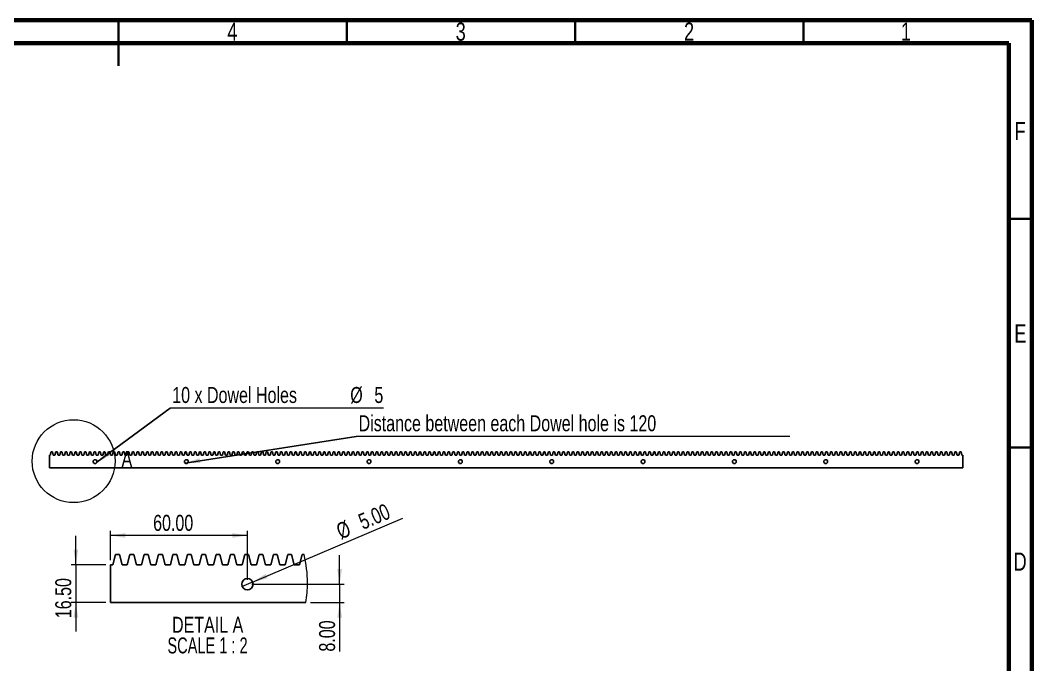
# Model space of a CAD drawing. Header units: millimetres. Extents: x 15 to 415, y 5 to 292.
# Drawn here: x 193.5 to 415, y 150.9 to 292 of the extents above; entities that cross this region are included whole.
import ezdxf

# ---------------------------------------------------------------- set-up
doc = ezdxf.new("R2010")
doc.units = ezdxf.units.MM
doc.styles.add('SLDTEXTSTYLE0', font='TXT', dxfattribs={"width": 0.75})
doc.styles.add('SLDTEXTSTYLE3', font='TXT', dxfattribs={"width": 0.681818})
doc.dimstyles.new('SLDDIMSTYLE0', dxfattribs={"dimtxt": 0.18, "dimasz": 3.302, "dimexe": 0, "dimexo": 0.0625, "dimgap": 0, "dimtad": 0, "dimtih": 1, "dimtoh": 1, "dimdec": 0, "dimrnd": 1e-09, "dimzin": 0, "dimdsep": 46, "dimtxsty": 'Standard', "dimsah": 1, "dimcen": 0.09, "dimadec": 0, "dimazin": 0, "dimtfac": 3.302, "dimtdec": 0, "dimtofl": 0, "dimtmove": 0, "dimatfit": 3, "dimfxl": 0, "dimfrac": 2, "dimtolj": 1, "dimtzin": 0, "dimarcsym": 0})
doc.dimstyles.new('SLDDIMSTYLE1', dxfattribs={"dimtxt": 3.5, "dimasz": 3.302, "dimexe": 0, "dimexo": 0.0625, "dimgap": 0.875, "dimtad": 1, "dimlfac": 2, "dimrnd": 1e-09, "dimzin": 4, "dimdsep": 46, "dimtxsty": 'SLDTEXTSTYLE0', "dimsah": 1, "dimcen": 0.09, "dimadec": 0, "dimazin": 1, "dimtfac": 1, "dimtofl": 0, "dimtmove": 0, "dimatfit": 3, "dimfxl": 0, "dimfrac": 2, "dimtolj": 1, "dimtzin": 12, "dimarcsym": 0})
doc.dimstyles.new('SLDDIMSTYLE2', dxfattribs={"dimtxt": 3.5, "dimasz": 3.302, "dimexe": 0, "dimexo": 0.0625, "dimgap": 0.875, "dimtad": 1, "dimlfac": 2, "dimrnd": 1e-09, "dimzin": 4, "dimdsep": 46, "dimtxsty": 'SLDTEXTSTYLE0', "dimsah": 1, "dimcen": 0.09, "dimadec": 0, "dimazin": 1, "dimtfac": 1, "dimtmove": 0, "dimatfit": 0, "dimfxl": 0, "dimfrac": 2, "dimtolj": 1, "dimtzin": 12, "dimarcsym": 0})
doc.dimstyles.new('SLDDIMSTYLE3', dxfattribs={"dimtxt": 3.5, "dimasz": 3.302, "dimexe": 0, "dimexo": 0.0625, "dimgap": 0.875, "dimtad": 1, "dimlfac": 2, "dimrnd": 1e-09, "dimzin": 4, "dimdsep": 46, "dimtxsty": 'SLDTEXTSTYLE0', "dimblk1": 'NONE', "dimsah": 1, "dimcen": 0, "dimadec": 0, "dimazin": 1, "dimtfac": 1, "dimtmove": 0, "dimatfit": 3, "dimldrblk": 'NONE', "dimfxl": 0, "dimfrac": 2, "dimtolj": 1, "dimtzin": 12, "dimarcsym": 0})

# ---------------------------------------------------------------- blocks, each defined once
blk = doc.blocks.new('SW_NOTE_0_2')
at = {"color": 0, "linetype": 'Continuous', "lineweight": 0}
blk.add_line((46.72, 0), (0, 0), dxfattribs=at)
at = {"color": 0, "linetype": 'Continuous', "lineweight": 0, "char_height": 3.5, "attachment_point": 1, "style": 'SLDTEXTSTYLE0'}
for s, insert in [('10 x Dowel Holes', (0.45, 4.61)), ('%%c', (39.43, 4.61)), ('5', (44.71, 4.61))]:
    blk.add_mtext(s, dxfattribs=dict(at, insert=insert))
blk = doc.blocks.new('SW_NOTE_0_3')
at = {"color": 0, "linetype": 'Continuous', "lineweight": 0}
blk.add_line((94.93, 0), (0, 0), dxfattribs=at)
at = {"color": 0, "linetype": 'Continuous', "lineweight": 0, "insert": (0.5, 4.63), "char_height": 3.5, "attachment_point": 1, "style": 'SLDTEXTSTYLE0'}
blk.add_mtext('Distance between each Dowel hole is 120', dxfattribs=at)
blk = doc.blocks.new('_D')
at = {"color": 7, "linetype": 'Continuous', "lineweight": 0}
for p, q in [((213.25, 173.8), (213.25, 180.23)), ((243.25, 169.55), (243.25, 180.23)), ((243.25, 179.23), (213.25, 179.23))]:
    blk.add_line(p, q, dxfattribs=at)
at = {"color": 7, "linetype": 'Continuous', "lineweight": 18}
for points in [[(213.25, 179.23), (216.55, 178.72), (216.55, 179.74)], [(243.25, 179.23), (239.95, 179.74), (239.95, 178.72)]]:
    blk.add_solid(points, dxfattribs=at)
at = {"color": 7, "linetype": 'Continuous', "lineweight": 18, "insert": (222.61, 183.74), "char_height": 3.5, "attachment_point": 1, "style": 'SLDTEXTSTYLE0'}
blk.add_mtext('60.00', dxfattribs=at)
blk = doc.blocks.new('_D_1')
at = {"color": 7, "linetype": 'Continuous', "lineweight": 0}
for p, q in [((263.45, 168.55), (263.45, 174.9)), ((244.25, 168.55), (264.45, 168.55)), ((263.45, 168.55), (263.45, 164.55)), ((257.07, 164.55), (264.45, 164.55)), ((263.45, 164.55), (263.45, 153.81))]:
    blk.add_line(p, q, dxfattribs=at)
at = {"color": 7, "linetype": 'Continuous', "lineweight": 18}
for points in [[(263.45, 168.55), (263.96, 171.86), (262.94, 171.86)], [(263.45, 164.55), (262.94, 161.25), (263.96, 161.25)]]:
    blk.add_solid(points, dxfattribs=at)
at = {"color": 7, "linetype": 'Continuous', "lineweight": 18, "insert": (258.94, 153.81), "char_height": 3.5, "attachment_point": 1, "rotation": 90, "style": 'SLDTEXTSTYLE0'}
blk.add_mtext('8.00', dxfattribs=at)
blk = doc.blocks.new('_D_2')
at = {"color": 7, "linetype": 'Continuous', "lineweight": 0}
for q in [(277.3, 183), (242.1, 168.07)]:
    blk.add_line((244.4, 169.04), q, dxfattribs=at)
at = {"color": 7, "linetype": 'Continuous', "lineweight": 18}
blk.add_solid([(244.4, 169.04), (247.64, 169.86), (247.24, 170.8)], dxfattribs=at)
at = {"color": 7, "linetype": 'Continuous', "lineweight": 18, "char_height": 3.5, "attachment_point": 1, "rotation": 22.9878, "style": 'SLDTEXTSTYLE0'}
for s, insert in [('5.00', (267.19, 183.66)), ('%%c', (262.35, 181.55))]:
    blk.add_mtext(s, dxfattribs=dict(at, insert=insert))
blk = doc.blocks.new('_None')
blk = doc.blocks.new('_D_3')
at = {"color": 7, "linetype": 'Continuous', "lineweight": 0}
for p, q in [((205.69, 172.8), (205.69, 179.15)), ((212.25, 172.8), (204.69, 172.8)), ((205.69, 172.8), (205.69, 164.55)), ((212.25, 164.55), (204.69, 164.55)), ((205.69, 164.55), (205.69, 158.2))]:
    blk.add_line(p, q, dxfattribs=at)
at = {"color": 7, "linetype": 'Continuous', "lineweight": 18}
for points in [[(205.69, 172.8), (206.2, 176.11), (205.18, 176.11)], [(205.69, 164.55), (205.18, 161.25), (206.2, 161.25)]]:
    blk.add_solid(points, dxfattribs=at)
at = {"color": 7, "linetype": 'Continuous', "lineweight": 18, "insert": (201.18, 161.12), "char_height": 3.5, "attachment_point": 1, "rotation": 90, "style": 'SLDTEXTSTYLE0'}
blk.add_mtext('16.50', dxfattribs=at)
blk = doc.blocks.new('SW_NOTE_0_4')
at = {"color": 0, "linetype": 'Continuous', "lineweight": 0, "char_height": 3.5, "attachment_point": 2}
for s, insert, style in [('DETAIL A', (9.41, 4.51), 'SLDTEXTSTYLE0'), ('SCALE 1 : 2', (9.38, -0.01), 'SLDTEXTSTYLE3')]:
    blk.add_mtext(s, dxfattribs=dict(at, insert=insert, style=style))

msp = doc.modelspace()

# ---------------------------------------------------------------- linework, layer by layer
at = {"color": 7, "linetype": 'Continuous', "lineweight": 70}
for p, q in [((15, 292), (415, 292)), ((415, 292), (415, 5)), ((20, 287), (410, 287)), ((410, 287), (410, 10))]:
    msp.add_line(p, q, dxfattribs=at)
at = {"color": 7, "linetype": 'Continuous', "lineweight": 35}
for p, q in [((215, 292), (215, 282)), ((215, 287), (215, 292)), ((265, 287), (265, 292)), ((315, 287), (315, 292)), ((365, 287), (365, 292)), ((410, 248.5), (415, 248.5)), ((410, 198.5), (415, 198.5))]:
    msp.add_line(p, q, dxfattribs=at)
at = {"color": 7, "linetype": 'Continuous', "lineweight": 25}
for p, q in [((200.0731, 196.8146), (200.2671, 197.5646)), ((200.5513, 197.5646), (200.2671, 197.5646)), ((200.7452, 196.8146), (200.5513, 197.5646)), ((201.1203, 196.8146), (201.3143, 197.5646)), ((201.5984, 197.5646), (201.3143, 197.5646)), ((201.7924, 196.8146), (201.5984, 197.5646)), ((202.1675, 196.8146), (202.3615, 197.5646)), ((202.6456, 197.5646), (202.3615, 197.5646)), ((202.8396, 196.8146), (202.6456, 197.5646)), ((203.2147, 196.8146), (203.4087, 197.5646)), ((203.6928, 197.5646), (203.4087, 197.5646)), ((203.8868, 196.8146), (203.6928, 197.5646)), ((204.2619, 196.8146), (204.4559, 197.5646)), ((204.74, 197.5646), (204.4559, 197.5646)), ((204.934, 196.8146), (204.74, 197.5646)), ((205.3091, 196.8146), (205.5031, 197.5646)), ((205.7872, 197.5646), (205.5031, 197.5646)), ((205.9812, 196.8146), (205.7872, 197.5646)), ((206.3563, 196.8146), (206.5503, 197.5646)), ((206.8344, 197.5646), (206.5503, 197.5646)), ((207.0284, 196.8146), (206.8344, 197.5646)), ((207.4035, 196.8146), (207.5974, 197.5646)), ((207.8816, 197.5646), (207.5974, 197.5646)), ((208.0756, 196.8146), (207.8816, 197.5646)), ((208.4507, 196.8146), (208.6446, 197.5646)), ((208.9288, 197.5646), (208.6446, 197.5646)), ((209.1228, 196.8146), (208.9288, 197.5646)), ((209.4979, 196.8146), (209.6918, 197.5646)), ((209.976, 197.5646), (209.6918, 197.5646)), ((210.17, 196.8146), (209.976, 197.5646)), ((210.5451, 196.8146), (210.739, 197.5646)), ((211.0232, 197.5646), (210.739, 197.5646)), ((211.2172, 196.8146), (211.0232, 197.5646)), ((211.5923, 196.8146), (211.7862, 197.5646)), ((212.0704, 197.5646), (211.7862, 197.5646)), ((212.2644, 196.8146), (212.0704, 197.5646)), ((212.6395, 196.8146), (212.8334, 197.5646)), ((213.1176, 197.5646), (212.8334, 197.5646)), ((213.3116, 196.8146), (213.1176, 197.5646)), ((213.6867, 196.8146), (213.8806, 197.5646)), ((214.1648, 197.5646), (213.8806, 197.5646)), ((214.3588, 196.8146), (214.1648, 197.5646)), ((214.7339, 196.8146), (214.9278, 197.5646)), ((215.212, 197.5646), (214.9278, 197.5646)), ((215.406, 196.8146), (215.212, 197.5646)), ((215.7811, 196.8146), (215.975, 197.5646)), ((216.2592, 197.5646), (215.975, 197.5646)), ((216.4532, 196.8146), (216.2592, 197.5646)), ((216.8283, 196.8146), (217.0222, 197.5646)), ((217.3064, 197.5646), (217.0222, 197.5646)), ((217.5004, 196.8146), (217.3064, 197.5646)), ((217.8755, 196.8146), (218.0694, 197.5646)), ((218.3536, 197.5646), (218.0694, 197.5646)), ((218.5476, 196.8146), (218.3536, 197.5646)), ((218.9227, 196.8146), (219.1166, 197.5646)), ((219.4008, 197.5646), (219.1166, 197.5646)), ((219.5948, 196.8146), (219.4008, 197.5646)), ((219.9699, 196.8146), (220.1638, 197.5646)), ((220.448, 197.5646), (220.1638, 197.5646)), ((220.642, 196.8146), (220.448, 197.5646)), ((221.0171, 196.8146), (221.211, 197.5646)), ((221.4952, 197.5646), (221.211, 197.5646)), ((221.6892, 196.8146), (221.4952, 197.5646)), ((222.0643, 196.8146), (222.2582, 197.5646)), ((222.5424, 197.5646), (222.2582, 197.5646)), ((222.7364, 196.8146), (222.5424, 197.5646)), ((223.1114, 196.8146), (223.3054, 197.5646)), ((223.5896, 197.5646), (223.3054, 197.5646)), ((223.7836, 196.8146), (223.5896, 197.5646)), ((224.1586, 196.8146), (224.3526, 197.5646)), ((224.6368, 197.5646), (224.3526, 197.5646)), ((224.8308, 196.8146), (224.6368, 197.5646)), ((225.2058, 196.8146), (225.3998, 197.5646)), ((225.684, 197.5646), (225.3998, 197.5646)), ((225.878, 196.8146), (225.684, 197.5646)), ((226.253, 196.8146), (226.447, 197.5646)), ((226.7312, 197.5646), (226.447, 197.5646)), ((226.9252, 196.8146), (226.7312, 197.5646)), ((227.3002, 196.8146), (227.4942, 197.5646)), ((227.7784, 197.5646), (227.4942, 197.5646)), ((227.9724, 196.8146), (227.7784, 197.5646)), ((228.3474, 196.8146), (228.5414, 197.5646)), ((228.8256, 197.5646), (228.5414, 197.5646)), ((229.0195, 196.8146), (228.8256, 197.5646)), ((229.3946, 196.8146), (229.5886, 197.5646)), ((229.8728, 197.5646), (229.5886, 197.5646)), ((230.0667, 196.8146), (229.8728, 197.5646)), ((230.4418, 196.8146), (230.6358, 197.5646)), ((230.92, 197.5646), (230.6358, 197.5646)), ((231.1139, 196.8146), (230.92, 197.5646)), ((231.489, 196.8146), (231.683, 197.5646)), ((231.9672, 197.5646), (231.683, 197.5646)), ((232.1611, 196.8146), (231.9672, 197.5646)), ((232.5362, 196.8146), (232.7302, 197.5646)), ((233.0144, 197.5646), (232.7302, 197.5646)), ((233.2083, 196.8146), (233.0144, 197.5646)), ((233.5834, 196.8146), (233.7774, 197.5646)), ((234.0616, 197.5646), (233.7774, 197.5646)), ((234.2555, 196.8146), (234.0616, 197.5646)), ((234.6306, 196.8146), (234.8246, 197.5646)), ((235.1088, 197.5646), (234.8246, 197.5646)), ((235.3027, 196.8146), (235.1088, 197.5646)), ((235.6778, 196.8146), (235.8718, 197.5646)), ((236.156, 197.5646), (235.8718, 197.5646)), ((236.3499, 196.8146), (236.156, 197.5646)), ((236.725, 196.8146), (236.919, 197.5646)), ((237.2032, 197.5646), (236.919, 197.5646)), ((237.3971, 196.8146), (237.2032, 197.5646)), ((237.7722, 196.8146), (237.9662, 197.5646)), ((238.2504, 197.5646), (237.9662, 197.5646)), ((238.4443, 196.8146), (238.2504, 197.5646)), ((238.8194, 196.8146), (239.0134, 197.5646)), ((239.2976, 197.5646), (239.0134, 197.5646)), ((239.4915, 196.8146), (239.2976, 197.5646)), ((239.8666, 196.8146), (240.0606, 197.5646)), ((240.3448, 197.5646), (240.0606, 197.5646)), ((240.5387, 196.8146), (240.3448, 197.5646)), ((240.9138, 196.8146), (241.1078, 197.5646)), ((241.392, 197.5646), (241.1078, 197.5646)), ((241.5859, 196.8146), (241.392, 197.5646)), ((241.961, 196.8146), (242.155, 197.5646)), ((242.4392, 197.5646), (242.155, 197.5646)), ((242.6331, 196.8146), (242.4392, 197.5646)), ((243.0082, 196.8146), (243.2022, 197.5646)), ((243.4864, 197.5646), (243.2022, 197.5646)), ((243.6803, 196.8146), (243.4864, 197.5646)), ((244.0554, 196.8146), (244.2494, 197.5646)), ((244.5335, 197.5646), (244.2494, 197.5646)), ((244.7275, 196.8146), (244.5335, 197.5646)), ((245.1026, 196.8146), (245.2966, 197.5646)), ((245.5807, 197.5646), (245.2966, 197.5646)), ((245.7747, 196.8146), (245.5807, 197.5646)), ((246.1498, 196.8146), (246.3438, 197.5646)), ((246.6279, 197.5646), (246.3438, 197.5646)), ((246.8219, 196.8146), (246.6279, 197.5646)), ((247.197, 196.8146), (247.391, 197.5646)), ((247.6751, 197.5646), (247.391, 197.5646)), ((247.8691, 196.8146), (247.6751, 197.5646)), ((248.2442, 196.8146), (248.4382, 197.5646)), ((248.7223, 197.5646), (248.4382, 197.5646)), ((248.9163, 196.8146), (248.7223, 197.5646)), ((249.2914, 196.8146), (249.4853, 197.5646)), ((249.7695, 197.5646), (249.4853, 197.5646)), ((249.9635, 196.8146), (249.7695, 197.5646)), ((250.3386, 196.8146), (250.5325, 197.5646)), ((250.8167, 197.5646), (250.5325, 197.5646)), ((251.0107, 196.8146), (250.8167, 197.5646)), ((251.3858, 196.8146), (251.5797, 197.5646)), ((251.8639, 197.5646), (251.5797, 197.5646)), ((252.0579, 196.8146), (251.8639, 197.5646)), ((252.433, 196.8146), (252.6269, 197.5646)), ((252.9111, 197.5646), (252.6269, 197.5646)), ((253.1051, 196.8146), (252.9111, 197.5646)), ((253.4802, 196.8146), (253.6741, 197.5646)), ((253.9583, 197.5646), (253.6741, 197.5646)), ((254.1523, 196.8146), (253.9583, 197.5646)), ((254.5274, 196.8146), (254.7213, 197.5646)), ((255.0055, 197.5646), (254.7213, 197.5646)), ((255.1995, 196.8146), (255.0055, 197.5646)), ((255.5746, 196.8146), (255.7685, 197.5646)), ((256.0527, 197.5646), (255.7685, 197.5646)), ((256.2467, 196.8146), (256.0527, 197.5646)), ((256.6218, 196.8146), (256.8157, 197.5646)), ((257.0999, 197.5646), (256.8157, 197.5646)), ((257.2939, 196.8146), (257.0999, 197.5646)), ((257.669, 196.8146), (257.8629, 197.5646)), ((258.1471, 197.5646), (257.8629, 197.5646)), ((258.3411, 196.8146), (258.1471, 197.5646)), ((258.7162, 196.8146), (258.9101, 197.5646)), ((259.1943, 197.5646), (258.9101, 197.5646)), ((259.3883, 196.8146), (259.1943, 197.5646)), ((259.7634, 196.8146), (259.9573, 197.5646)), ((260.2415, 197.5646), (259.9573, 197.5646)), ((260.4355, 196.8146), (260.2415, 197.5646)), ((260.8106, 196.8146), (261.0045, 197.5646)), ((261.2887, 197.5646), (261.0045, 197.5646)), ((261.4827, 196.8146), (261.2887, 197.5646)), ((261.8578, 196.8146), (262.0517, 197.5646)), ((262.3359, 197.5646), (262.0517, 197.5646)), ((262.5299, 196.8146), (262.3359, 197.5646)), ((262.905, 196.8146), (263.0989, 197.5646)), ((263.3831, 197.5646), (263.0989, 197.5646)), ((263.5771, 196.8146), (263.3831, 197.5646)), ((263.9522, 196.8146), (264.1461, 197.5646)), ((264.4303, 197.5646), (264.1461, 197.5646)), ((264.6243, 196.8146), (264.4303, 197.5646)), ((264.9993, 196.8146), (265.1933, 197.5646)), ((265.4775, 197.5646), (265.1933, 197.5646)), ((265.6715, 196.8146), (265.4775, 197.5646)), ((266.0465, 196.8146), (266.2405, 197.5646)), ((266.5247, 197.5646), (266.2405, 197.5646)), ((266.7187, 196.8146), (266.5247, 197.5646)), ((267.0937, 196.8146), (267.2877, 197.5646)), ((267.5719, 197.5646), (267.2877, 197.5646)), ((267.7659, 196.8146), (267.5719, 197.5646)), ((268.1409, 196.8146), (268.3349, 197.5646)), ((268.6191, 197.5646), (268.3349, 197.5646)), ((268.8131, 196.8146), (268.6191, 197.5646)), ((269.1881, 196.8146), (269.3821, 197.5646)), ((269.6663, 197.5646), (269.3821, 197.5646)), ((269.8603, 196.8146), (269.6663, 197.5646)), ((270.2353, 196.8146), (270.4293, 197.5646)), ((270.7135, 197.5646), (270.4293, 197.5646)), ((270.9075, 196.8146), (270.7135, 197.5646)), ((271.2825, 196.8146), (271.4765, 197.5646)), ((271.7607, 197.5646), (271.4765, 197.5646)), ((271.9546, 196.8146), (271.7607, 197.5646)), ((272.3297, 196.8146), (272.5237, 197.5646)), ((272.8079, 197.5646), (272.5237, 197.5646)), ((273.0018, 196.8146), (272.8079, 197.5646)), ((273.3769, 196.8146), (273.5709, 197.5646)), ((273.8551, 197.5646), (273.5709, 197.5646)), ((274.049, 196.8146), (273.8551, 197.5646)), ((274.4241, 196.8146), (274.6181, 197.5646)), ((274.9023, 197.5646), (274.6181, 197.5646)), ((275.0962, 196.8146), (274.9023, 197.5646)), ((275.4713, 196.8146), (275.6653, 197.5646)), ((275.9495, 197.5646), (275.6653, 197.5646)), ((276.1434, 196.8146), (275.9495, 197.5646)), ((276.5185, 196.8146), (276.7125, 197.5646)), ((276.9967, 197.5646), (276.7125, 197.5646)), ((277.1906, 196.8146), (276.9967, 197.5646)), ((277.5657, 196.8146), (277.7597, 197.5646)), ((278.0439, 197.5646), (277.7597, 197.5646)), ((278.2378, 196.8146), (278.0439, 197.5646)), ((278.6129, 196.8146), (278.8069, 197.5646)), ((279.0911, 197.5646), (278.8069, 197.5646)), ((279.285, 196.8146), (279.0911, 197.5646)), ((279.6601, 196.8146), (279.8541, 197.5646)), ((280.1383, 197.5646), (279.8541, 197.5646)), ((280.3322, 196.8146), (280.1383, 197.5646)), ((280.7073, 196.8146), (280.9013, 197.5646)), ((281.1855, 197.5646), (280.9013, 197.5646)), ((281.3794, 196.8146), (281.1855, 197.5646)), ((281.7545, 196.8146), (281.9485, 197.5646)), ((282.2327, 197.5646), (281.9485, 197.5646)), ((282.4266, 196.8146), (282.2327, 197.5646)), ((282.8017, 196.8146), (282.9957, 197.5646)), ((283.2799, 197.5646), (282.9957, 197.5646)), ((283.4738, 196.8146), (283.2799, 197.5646)), ((283.8489, 196.8146), (284.0429, 197.5646)), ((284.3271, 197.5646), (284.0429, 197.5646)), ((284.521, 196.8146), (284.3271, 197.5646)), ((284.8961, 196.8146), (285.0901, 197.5646)), ((285.3743, 197.5646), (285.0901, 197.5646)), ((285.5682, 196.8146), (285.3743, 197.5646)), ((285.9433, 196.8146), (286.1373, 197.5646)), ((286.4215, 197.5646), (286.1373, 197.5646)), ((286.6154, 196.8146), (286.4215, 197.5646)), ((286.9905, 196.8146), (287.1845, 197.5646)), ((287.4686, 197.5646), (287.1845, 197.5646)), ((287.6626, 196.8146), (287.4686, 197.5646)), ((288.0377, 196.8146), (288.2317, 197.5646)), ((288.5158, 197.5646), (288.2317, 197.5646)), ((288.7098, 196.8146), (288.5158, 197.5646)), ((289.0849, 196.8146), (289.2789, 197.5646)), ((289.563, 197.5646), (289.2789, 197.5646)), ((289.757, 196.8146), (289.563, 197.5646)), ((290.1321, 196.8146), (290.3261, 197.5646)), ((290.6102, 197.5646), (290.3261, 197.5646)), ((290.8042, 196.8146), (290.6102, 197.5646)), ((291.1793, 196.8146), (291.3733, 197.5646)), ((291.6574, 197.5646), (291.3733, 197.5646)), ((291.8514, 196.8146), (291.6574, 197.5646)), ((292.2265, 196.8146), (292.4204, 197.5646)), ((292.7046, 197.5646), (292.4204, 197.5646)), ((292.8986, 196.8146), (292.7046, 197.5646)), ((293.2737, 196.8146), (293.4676, 197.5646)), ((293.7518, 197.5646), (293.4676, 197.5646)), ((293.9458, 196.8146), (293.7518, 197.5646)), ((294.3209, 196.8146), (294.5148, 197.5646)), ((294.799, 197.5646), (294.5148, 197.5646)), ((294.993, 196.8146), (294.799, 197.5646)), ((295.3681, 196.8146), (295.562, 197.5646)), ((295.8462, 197.5646), (295.562, 197.5646)), ((296.0402, 196.8146), (295.8462, 197.5646)), ((296.4153, 196.8146), (296.6092, 197.5646)), ((296.8934, 197.5646), (296.6092, 197.5646)), ((297.0874, 196.8146), (296.8934, 197.5646)), ((297.4625, 196.8146), (297.6564, 197.5646)), ((297.9406, 197.5646), (297.6564, 197.5646)), ((298.1346, 196.8146), (297.9406, 197.5646)), ((298.5097, 196.8146), (298.7036, 197.5646)), ((298.9878, 197.5646), (298.7036, 197.5646)), ((299.1818, 196.8146), (298.9878, 197.5646)), ((299.5569, 196.8146), (299.7508, 197.5646)), ((300.035, 197.5646), (299.7508, 197.5646)), ((300.229, 196.8146), (300.035, 197.5646)), ((300.6041, 196.8146), (300.798, 197.5646)), ((301.0822, 197.5646), (300.798, 197.5646)), ((301.2762, 196.8146), (301.0822, 197.5646)), ((301.6513, 196.8146), (301.8452, 197.5646)), ((302.1294, 197.5646), (301.8452, 197.5646)), ((302.3234, 196.8146), (302.1294, 197.5646)), ((302.6985, 196.8146), (302.8924, 197.5646)), ((303.1766, 197.5646), (302.8924, 197.5646)), ((303.3706, 196.8146), (303.1766, 197.5646)), ((303.7457, 196.8146), (303.9396, 197.5646)), ((304.2238, 197.5646), (303.9396, 197.5646)), ((304.4178, 196.8146), (304.2238, 197.5646)), ((304.7929, 196.8146), (304.9868, 197.5646)), ((305.271, 197.5646), (304.9868, 197.5646)), ((305.465, 196.8146), (305.271, 197.5646)), ((305.8401, 196.8146), (306.034, 197.5646)), ((306.3182, 197.5646), (306.034, 197.5646)), ((306.5122, 196.8146), (306.3182, 197.5646)), ((306.8873, 196.8146), (307.0812, 197.5646)), ((307.3654, 197.5646), (307.0812, 197.5646)), ((307.5594, 196.8146), (307.3654, 197.5646)), ((307.9344, 196.8146), (308.1284, 197.5646)), ((308.4126, 197.5646), (308.1284, 197.5646)), ((308.6066, 196.8146), (308.4126, 197.5646)), ((308.9816, 196.8146), (309.1756, 197.5646)), ((309.4598, 197.5646), (309.1756, 197.5646)), ((309.6538, 196.8146), (309.4598, 197.5646)), ((310.0288, 196.8146), (310.2228, 197.5646)), ((310.507, 197.5646), (310.2228, 197.5646)), ((310.701, 196.8146), (310.507, 197.5646)), ((311.076, 196.8146), (311.27, 197.5646)), ((311.5542, 197.5646), (311.27, 197.5646)), ((311.7482, 196.8146), (311.5542, 197.5646)), ((312.1232, 196.8146), (312.3172, 197.5646)), ((312.6014, 197.5646), (312.3172, 197.5646)), ((312.7954, 196.8146), (312.6014, 197.5646)), ((313.1704, 196.8146), (313.3644, 197.5646)), ((313.6486, 197.5646), (313.3644, 197.5646)), ((313.8426, 196.8146), (313.6486, 197.5646)), ((314.2176, 196.8146), (314.4116, 197.5646)), ((314.6958, 197.5646), (314.4116, 197.5646)), ((314.8897, 196.8146), (314.6958, 197.5646)), ((315.2648, 196.8146), (315.4588, 197.5646)), ((315.743, 197.5646), (315.4588, 197.5646)), ((315.9369, 196.8146), (315.743, 197.5646)), ((316.312, 196.8146), (316.506, 197.5646)), ((316.7902, 197.5646), (316.506, 197.5646)), ((316.9841, 196.8146), (316.7902, 197.5646)), ((317.3592, 196.8146), (317.5532, 197.5646)), ((317.8374, 197.5646), (317.5532, 197.5646)), ((318.0313, 196.8146), (317.8374, 197.5646)), ((318.4064, 196.8146), (318.6004, 197.5646)), ((318.8846, 197.5646), (318.6004, 197.5646)), ((319.0785, 196.8146), (318.8846, 197.5646)), ((319.4536, 196.8146), (319.6476, 197.5646)), ((319.9318, 197.5646), (319.6476, 197.5646)), ((320.1257, 196.8146), (319.9318, 197.5646)), ((320.5008, 196.8146), (320.6948, 197.5646)), ((320.979, 197.5646), (320.6948, 197.5646)), ((321.1729, 196.8146), (320.979, 197.5646)), ((321.548, 196.8146), (321.742, 197.5646)), ((322.0262, 197.5646), (321.742, 197.5646)), ((322.2201, 196.8146), (322.0262, 197.5646)), ((322.5952, 196.8146), (322.7892, 197.5646)), ((323.0734, 197.5646), (322.7892, 197.5646)), ((323.2673, 196.8146), (323.0734, 197.5646)), ((323.6424, 196.8146), (323.8364, 197.5646)), ((324.1206, 197.5646), (323.8364, 197.5646)), ((324.3145, 196.8146), (324.1206, 197.5646)), ((324.6896, 196.8146), (324.8836, 197.5646)), ((325.1678, 197.5646), (324.8836, 197.5646)), ((325.3617, 196.8146), (325.1678, 197.5646)), ((325.7368, 196.8146), (325.9308, 197.5646)), ((326.215, 197.5646), (325.9308, 197.5646)), ((326.4089, 196.8146), (326.215, 197.5646)), ((326.784, 196.8146), (326.978, 197.5646)), ((327.2622, 197.5646), (326.978, 197.5646)), ((327.4561, 196.8146), (327.2622, 197.5646)), ((327.8312, 196.8146), (328.0252, 197.5646)), ((328.3094, 197.5646), (328.0252, 197.5646)), ((328.5033, 196.8146), (328.3094, 197.5646)), ((328.8784, 196.8146), (329.0724, 197.5646)), ((329.3566, 197.5646), (329.0724, 197.5646)), ((329.5505, 196.8146), (329.3566, 197.5646)), ((329.9256, 196.8146), (330.1196, 197.5646)), ((330.4037, 197.5646), (330.1196, 197.5646)), ((330.5977, 196.8146), (330.4037, 197.5646)), ((330.9728, 196.8146), (331.1668, 197.5646)), ((331.4509, 197.5646), (331.1668, 197.5646)), ((331.6449, 196.8146), (331.4509, 197.5646)), ((332.02, 196.8146), (332.214, 197.5646)), ((332.4981, 197.5646), (332.214, 197.5646)), ((332.6921, 196.8146), (332.4981, 197.5646)), ((333.0672, 196.8146), (333.2612, 197.5646)), ((333.5453, 197.5646), (333.2612, 197.5646)), ((333.7393, 196.8146), (333.5453, 197.5646)), ((334.1144, 196.8146), (334.3084, 197.5646)), ((334.5925, 197.5646), (334.3084, 197.5646)), ((334.7865, 196.8146), (334.5925, 197.5646)), ((335.1616, 196.8146), (335.3555, 197.5646)), ((335.6397, 197.5646), (335.3555, 197.5646)), ((335.8337, 196.8146), (335.6397, 197.5646)), ((336.2088, 196.8146), (336.4027, 197.5646)), ((336.6869, 197.5646), (336.4027, 197.5646)), ((336.8809, 196.8146), (336.6869, 197.5646)), ((337.256, 196.8146), (337.4499, 197.5646)), ((337.7341, 197.5646), (337.4499, 197.5646)), ((337.9281, 196.8146), (337.7341, 197.5646)), ((338.3032, 196.8146), (338.4971, 197.5646)), ((338.7813, 197.5646), (338.4971, 197.5646)), ((338.9753, 196.8146), (338.7813, 197.5646)), ((339.3504, 196.8146), (339.5443, 197.5646)), ((339.8285, 197.5646), (339.5443, 197.5646)), ((340.0225, 196.8146), (339.8285, 197.5646)), ((340.3976, 196.8146), (340.5915, 197.5646)), ((340.8757, 197.5646), (340.5915, 197.5646)), ((341.0697, 196.8146), (340.8757, 197.5646)), ((341.4448, 196.8146), (341.6387, 197.5646)), ((341.9229, 197.5646), (341.6387, 197.5646)), ((342.1169, 196.8146), (341.9229, 197.5646)), ((342.492, 196.8146), (342.6859, 197.5646)), ((342.9701, 197.5646), (342.6859, 197.5646)), ((343.1641, 196.8146), (342.9701, 197.5646)), ((343.5392, 196.8146), (343.7331, 197.5646)), ((344.0173, 197.5646), (343.7331, 197.5646)), ((344.2113, 196.8146), (344.0173, 197.5646)), ((344.5864, 196.8146), (344.7803, 197.5646)), ((345.0645, 197.5646), (344.7803, 197.5646)), ((345.2585, 196.8146), (345.0645, 197.5646)), ((345.6336, 196.8146), (345.8275, 197.5646)), ((346.1117, 197.5646), (345.8275, 197.5646)), ((346.3057, 196.8146), (346.1117, 197.5646)), ((346.6808, 196.8146), (346.8747, 197.5646)), ((347.1589, 197.5646), (346.8747, 197.5646)), ((347.3529, 196.8146), (347.1589, 197.5646)), ((347.728, 196.8146), (347.9219, 197.5646)), ((348.2061, 197.5646), (347.9219, 197.5646)), ((348.4001, 196.8146), (348.2061, 197.5646)), ((348.7752, 196.8146), (348.9691, 197.5646)), ((349.2533, 197.5646), (348.9691, 197.5646)), ((349.4473, 196.8146), (349.2533, 197.5646)), ((349.8224, 196.8146), (350.0163, 197.5646)), ((350.3005, 197.5646), (350.0163, 197.5646)), ((350.4945, 196.8146), (350.3005, 197.5646)), ((350.8695, 196.8146), (351.0635, 197.5646)), ((351.3477, 197.5646), (351.0635, 197.5646)), ((351.5417, 196.8146), (351.3477, 197.5646)), ((351.9167, 196.8146), (352.1107, 197.5646)), ((352.3949, 197.5646), (352.1107, 197.5646)), ((352.5889, 196.8146), (352.3949, 197.5646)), ((352.9639, 196.8146), (353.1579, 197.5646)), ((353.4421, 197.5646), (353.1579, 197.5646)), ((353.6361, 196.8146), (353.4421, 197.5646)), ((354.0111, 196.8146), (354.2051, 197.5646)), ((354.4893, 197.5646), (354.2051, 197.5646)), ((354.6833, 196.8146), (354.4893, 197.5646)), ((355.0583, 196.8146), (355.2523, 197.5646)), ((355.5365, 197.5646), (355.2523, 197.5646)), ((355.7305, 196.8146), (355.5365, 197.5646)), ((356.1055, 196.8146), (356.2995, 197.5646)), ((356.5837, 197.5646), (356.2995, 197.5646)), ((356.7777, 196.8146), (356.5837, 197.5646)), ((357.1527, 196.8146), (357.3467, 197.5646)), ((357.6309, 197.5646), (357.3467, 197.5646)), ((357.8248, 196.8146), (357.6309, 197.5646)), ((358.1999, 196.8146), (358.3939, 197.5646)), ((358.6781, 197.5646), (358.3939, 197.5646)), ((358.872, 196.8146), (358.6781, 197.5646)), ((359.2471, 196.8146), (359.4411, 197.5646)), ((359.7253, 197.5646), (359.4411, 197.5646)), ((359.9192, 196.8146), (359.7253, 197.5646)), ((360.2943, 196.8146), (360.4883, 197.5646)), ((360.7725, 197.5646), (360.4883, 197.5646)), ((360.9664, 196.8146), (360.7725, 197.5646)), ((361.3415, 196.8146), (361.5355, 197.5646)), ((361.8197, 197.5646), (361.5355, 197.5646)), ((362.0136, 196.8146), (361.8197, 197.5646)), ((362.3887, 196.8146), (362.5827, 197.5646)), ((362.8669, 197.5646), (362.5827, 197.5646)), ((363.0608, 196.8146), (362.8669, 197.5646)), ((363.4359, 196.8146), (363.6299, 197.5646)), ((363.9141, 197.5646), (363.6299, 197.5646)), ((364.108, 196.8146), (363.9141, 197.5646)), ((364.4831, 196.8146), (364.6771, 197.5646)), ((364.9613, 197.5646), (364.6771, 197.5646)), ((365.1552, 196.8146), (364.9613, 197.5646)), ((365.5303, 196.8146), (365.7243, 197.5646)), ((366.0085, 197.5646), (365.7243, 197.5646)), ((366.2024, 196.8146), (366.0085, 197.5646)), ((366.5775, 196.8146), (366.7715, 197.5646)), ((367.0557, 197.5646), (366.7715, 197.5646)), ((367.2496, 196.8146), (367.0557, 197.5646)), ((367.6247, 196.8146), (367.8187, 197.5646)), ((368.1029, 197.5646), (367.8187, 197.5646)), ((368.2968, 196.8146), (368.1029, 197.5646)), ((368.6719, 196.8146), (368.8659, 197.5646)), ((369.1501, 197.5646), (368.8659, 197.5646)), ((369.344, 196.8146), (369.1501, 197.5646)), ((369.7191, 196.8146), (369.9131, 197.5646)), ((370.1973, 197.5646), (369.9131, 197.5646)), ((370.3912, 196.8146), (370.1973, 197.5646)), ((370.7663, 196.8146), (370.9603, 197.5646)), ((371.2445, 197.5646), (370.9603, 197.5646)), ((371.4384, 196.8146), (371.2445, 197.5646)), ((371.8135, 196.8146), (372.0075, 197.5646)), ((372.2917, 197.5646), (372.0075, 197.5646)), ((372.4856, 196.8146), (372.2917, 197.5646)), ((372.8607, 196.8146), (373.0547, 197.5646)), ((373.3388, 197.5646), (373.0547, 197.5646)), ((373.5328, 196.8146), (373.3388, 197.5646)), ((373.9079, 196.8146), (374.1019, 197.5646)), ((374.386, 197.5646), (374.1019, 197.5646)), ((374.58, 196.8146), (374.386, 197.5646)), ((374.9551, 196.8146), (375.1491, 197.5646)), ((375.4332, 197.5646), (375.1491, 197.5646)), ((375.6272, 196.8146), (375.4332, 197.5646)), ((376.0023, 196.8146), (376.1963, 197.5646)), ((376.4804, 197.5646), (376.1963, 197.5646)), ((376.6744, 196.8146), (376.4804, 197.5646)), ((377.0495, 196.8146), (377.2435, 197.5646)), ((377.5276, 197.5646), (377.2435, 197.5646)), ((377.7216, 196.8146), (377.5276, 197.5646)), ((378.0967, 196.8146), (378.2906, 197.5646)), ((378.5748, 197.5646), (378.2906, 197.5646)), ((378.7688, 196.8146), (378.5748, 197.5646)), ((379.1439, 196.8146), (379.3378, 197.5646)), ((379.622, 197.5646), (379.3378, 197.5646)), ((379.816, 196.8146), (379.622, 197.5646)), ((380.1911, 196.8146), (380.385, 197.5646)), ((380.6692, 197.5646), (380.385, 197.5646)), ((380.8632, 196.8146), (380.6692, 197.5646)), ((381.2383, 196.8146), (381.4322, 197.5646)), ((381.7164, 197.5646), (381.4322, 197.5646)), ((381.9104, 196.8146), (381.7164, 197.5646)), ((382.2855, 196.8146), (382.4794, 197.5646)), ((382.7636, 197.5646), (382.4794, 197.5646)), ((382.9576, 196.8146), (382.7636, 197.5646)), ((383.3327, 196.8146), (383.5266, 197.5646)), ((383.8108, 197.5646), (383.5266, 197.5646)), ((384.0048, 196.8146), (383.8108, 197.5646)), ((384.3799, 196.8146), (384.5738, 197.5646)), ((384.858, 197.5646), (384.5738, 197.5646)), ((385.052, 196.8146), (384.858, 197.5646)), ((385.4271, 196.8146), (385.621, 197.5646)), ((385.9052, 197.5646), (385.621, 197.5646)), ((386.0992, 196.8146), (385.9052, 197.5646)), ((386.4743, 196.8146), (386.6682, 197.5646)), ((386.9524, 197.5646), (386.6682, 197.5646)), ((387.1464, 196.8146), (386.9524, 197.5646)), ((387.5215, 196.8146), (387.7154, 197.5646)), ((387.9996, 197.5646), (387.7154, 197.5646)), ((388.1936, 196.8146), (387.9996, 197.5646)), ((388.5687, 196.8146), (388.7626, 197.5646)), ((389.0468, 197.5646), (388.7626, 197.5646)), ((389.2408, 196.8146), (389.0468, 197.5646)), ((389.6159, 196.8146), (389.8098, 197.5646)), ((390.094, 197.5646), (389.8098, 197.5646)), ((390.288, 196.8146), (390.094, 197.5646)), ((390.6631, 196.8146), (390.857, 197.5646)), ((391.1412, 197.5646), (390.857, 197.5646)), ((391.3352, 196.8146), (391.1412, 197.5646)), ((391.7103, 196.8146), (391.9042, 197.5646)), ((392.1884, 197.5646), (391.9042, 197.5646)), ((392.3824, 196.8146), (392.1884, 197.5646)), ((392.7575, 196.8146), (392.9514, 197.5646)), ((393.2356, 197.5646), (392.9514, 197.5646)), ((393.4296, 196.8146), (393.2356, 197.5646)), ((393.8046, 196.8146), (393.9986, 197.5646)), ((394.2828, 197.5646), (393.9986, 197.5646)), ((394.4768, 196.8146), (394.2828, 197.5646)), ((394.8518, 196.8146), (395.0458, 197.5646)), ((395.33, 197.5646), (395.0458, 197.5646)), ((395.524, 196.8146), (395.33, 197.5646)), ((395.899, 196.8146), (396.093, 197.5646)), ((396.3772, 197.5646), (396.093, 197.5646)), ((396.5712, 196.8146), (396.3772, 197.5646)), ((396.9462, 196.8146), (397.1402, 197.5646)), ((397.4244, 197.5646), (397.1402, 197.5646)), ((397.6184, 196.8146), (397.4244, 197.5646)), ((397.9934, 196.8146), (398.1874, 197.5646)), ((398.4716, 197.5646), (398.1874, 197.5646)), ((398.6656, 196.8146), (398.4716, 197.5646)), ((399.0406, 196.8146), (399.2346, 197.5646)), ((399.5188, 197.5646), (399.2346, 197.5646)), ((399.7127, 196.8146), (399.5188, 197.5646)), ((200.0731, 196.8146), (199.8856, 196.8146)), ((199.8856, 196.8146), (199.8856, 194.0646)), ((200.7452, 196.8146), (201.1203, 196.8146)), ((201.7924, 196.8146), (202.1675, 196.8146)), ((202.8396, 196.8146), (203.2147, 196.8146)), ((203.8868, 196.8146), (204.2619, 196.8146)), ((204.934, 196.8146), (205.3091, 196.8146)), ((205.9812, 196.8146), (206.3563, 196.8146)), ((207.0284, 196.8146), (207.4035, 196.8146)), ((208.0756, 196.8146), (208.4507, 196.8146)), ((209.1228, 196.8146), (209.4979, 196.8146)), ((210.17, 196.8146), (210.5451, 196.8146)), ((211.2172, 196.8146), (211.5923, 196.8146)), ((212.2644, 196.8146), (212.6395, 196.8146)), ((213.3116, 196.8146), (213.6867, 196.8146)), ((214.3588, 196.8146), (214.7339, 196.8146)), ((215.406, 196.8146), (215.7811, 196.8146)), ((216.4532, 196.8146), (216.8283, 196.8146)), ((217.5004, 196.8146), (217.8755, 196.8146)), ((218.5476, 196.8146), (218.9227, 196.8146)), ((219.5948, 196.8146), (219.9699, 196.8146)), ((220.642, 196.8146), (221.0171, 196.8146)), ((221.6892, 196.8146), (222.0643, 196.8146)), ((222.7364, 196.8146), (223.1114, 196.8146)), ((223.7836, 196.8146), (224.1586, 196.8146)), ((224.8308, 196.8146), (225.2058, 196.8146)), ((225.878, 196.8146), (226.253, 196.8146)), ((226.9252, 196.8146), (227.3002, 196.8146)), ((227.9724, 196.8146), (228.3474, 196.8146)), ((229.0195, 196.8146), (229.3946, 196.8146)), ((230.0667, 196.8146), (230.4418, 196.8146)), ((231.1139, 196.8146), (231.489, 196.8146)), ((232.1611, 196.8146), (232.5362, 196.8146)), ((233.2083, 196.8146), (233.5834, 196.8146)), ((234.2555, 196.8146), (234.6306, 196.8146)), ((235.3027, 196.8146), (235.6778, 196.8146)), ((236.3499, 196.8146), (236.725, 196.8146)), ((237.3971, 196.8146), (237.7722, 196.8146)), ((238.4443, 196.8146), (238.8194, 196.8146)), ((239.4915, 196.8146), (239.8666, 196.8146)), ((240.5387, 196.8146), (240.9138, 196.8146)), ((241.5859, 196.8146), (241.961, 196.8146)), ((242.6331, 196.8146), (243.0082, 196.8146)), ((243.6803, 196.8146), (244.0554, 196.8146)), ((244.7275, 196.8146), (245.1026, 196.8146)), ((245.7747, 196.8146), (246.1498, 196.8146)), ((246.8219, 196.8146), (247.197, 196.8146)), ((247.8691, 196.8146), (248.2442, 196.8146)), ((248.9163, 196.8146), (249.2914, 196.8146)), ((249.9635, 196.8146), (250.3386, 196.8146)), ((251.0107, 196.8146), (251.3858, 196.8146)), ((252.0579, 196.8146), (252.433, 196.8146)), ((253.1051, 196.8146), (253.4802, 196.8146)), ((254.1523, 196.8146), (254.5274, 196.8146)), ((255.1995, 196.8146), (255.5746, 196.8146)), ((256.2467, 196.8146), (256.6218, 196.8146)), ((257.2939, 196.8146), (257.669, 196.8146)), ((258.3411, 196.8146), (258.7162, 196.8146)), ((259.3883, 196.8146), (259.7634, 196.8146)), ((260.4355, 196.8146), (260.8106, 196.8146)), ((261.4827, 196.8146), (261.8578, 196.8146)), ((262.5299, 196.8146), (262.905, 196.8146)), ((263.5771, 196.8146), (263.9522, 196.8146)), ((264.6243, 196.8146), (264.9993, 196.8146)), ((265.6715, 196.8146), (266.0465, 196.8146)), ((266.7187, 196.8146), (267.0937, 196.8146)), ((267.7659, 196.8146), (268.1409, 196.8146)), ((268.8131, 196.8146), (269.1881, 196.8146)), ((269.8603, 196.8146), (270.2353, 196.8146)), ((270.9075, 196.8146), (271.2825, 196.8146)), ((271.9546, 196.8146), (272.3297, 196.8146)), ((273.0018, 196.8146), (273.3769, 196.8146)), ((274.049, 196.8146), (274.4241, 196.8146)), ((275.0962, 196.8146), (275.4713, 196.8146)), ((276.1434, 196.8146), (276.5185, 196.8146)), ((277.1906, 196.8146), (277.5657, 196.8146)), ((278.2378, 196.8146), (278.6129, 196.8146)), ((279.285, 196.8146), (279.6601, 196.8146)), ((280.3322, 196.8146), (280.7073, 196.8146)), ((281.3794, 196.8146), (281.7545, 196.8146)), ((282.4266, 196.8146), (282.8017, 196.8146)), ((283.4738, 196.8146), (283.8489, 196.8146)), ((284.521, 196.8146), (284.8961, 196.8146)), ((285.5682, 196.8146), (285.9433, 196.8146)), ((286.6154, 196.8146), (286.9905, 196.8146)), ((287.6626, 196.8146), (288.0377, 196.8146)), ((288.7098, 196.8146), (289.0849, 196.8146)), ((289.757, 196.8146), (290.1321, 196.8146)), ((290.8042, 196.8146), (291.1793, 196.8146)), ((291.8514, 196.8146), (292.2265, 196.8146)), ((292.8986, 196.8146), (293.2737, 196.8146)), ((293.9458, 196.8146), (294.3209, 196.8146)), ((294.993, 196.8146), (295.3681, 196.8146)), ((296.0402, 196.8146), (296.4153, 196.8146)), ((297.0874, 196.8146), (297.4625, 196.8146)), ((298.1346, 196.8146), (298.5097, 196.8146)), ((299.1818, 196.8146), (299.5569, 196.8146)), ((300.229, 196.8146), (300.6041, 196.8146)), ((301.2762, 196.8146), (301.6513, 196.8146)), ((302.3234, 196.8146), (302.6985, 196.8146)), ((303.3706, 196.8146), (303.7457, 196.8146)), ((304.4178, 196.8146), (304.7929, 196.8146)), ((305.465, 196.8146), (305.8401, 196.8146)), ((306.5122, 196.8146), (306.8873, 196.8146)), ((307.5594, 196.8146), (307.9344, 196.8146)), ((308.6066, 196.8146), (308.9816, 196.8146)), ((309.6538, 196.8146), (310.0288, 196.8146)), ((310.701, 196.8146), (311.076, 196.8146)), ((311.7482, 196.8146), (312.1232, 196.8146)), ((312.7954, 196.8146), (313.1704, 196.8146)), ((313.8426, 196.8146), (314.2176, 196.8146)), ((314.8897, 196.8146), (315.2648, 196.8146)), ((315.9369, 196.8146), (316.312, 196.8146)), ((316.9841, 196.8146), (317.3592, 196.8146)), ((318.0313, 196.8146), (318.4064, 196.8146)), ((319.0785, 196.8146), (319.4536, 196.8146)), ((320.1257, 196.8146), (320.5008, 196.8146)), ((321.1729, 196.8146), (321.548, 196.8146)), ((322.2201, 196.8146), (322.5952, 196.8146)), ((323.2673, 196.8146), (323.6424, 196.8146)), ((324.3145, 196.8146), (324.6896, 196.8146)), ((325.3617, 196.8146), (325.7368, 196.8146)), ((326.4089, 196.8146), (326.784, 196.8146)), ((327.4561, 196.8146), (327.8312, 196.8146)), ((328.5033, 196.8146), (328.8784, 196.8146)), ((329.5505, 196.8146), (329.9256, 196.8146)), ((330.5977, 196.8146), (330.9728, 196.8146)), ((331.6449, 196.8146), (332.02, 196.8146)), ((332.6921, 196.8146), (333.0672, 196.8146)), ((333.7393, 196.8146), (334.1144, 196.8146)), ((334.7865, 196.8146), (335.1616, 196.8146)), ((335.8337, 196.8146), (336.2088, 196.8146)), ((336.8809, 196.8146), (337.256, 196.8146)), ((337.9281, 196.8146), (338.3032, 196.8146)), ((338.9753, 196.8146), (339.3504, 196.8146)), ((340.0225, 196.8146), (340.3976, 196.8146)), ((341.0697, 196.8146), (341.4448, 196.8146)), ((342.1169, 196.8146), (342.492, 196.8146)), ((343.1641, 196.8146), (343.5392, 196.8146)), ((344.2113, 196.8146), (344.5864, 196.8146)), ((345.2585, 196.8146), (345.6336, 196.8146)), ((346.3057, 196.8146), (346.6808, 196.8146)), ((347.3529, 196.8146), (347.728, 196.8146)), ((348.4001, 196.8146), (348.7752, 196.8146)), ((349.4473, 196.8146), (349.8224, 196.8146)), ((350.4945, 196.8146), (350.8695, 196.8146)), ((351.5417, 196.8146), (351.9167, 196.8146)), ((352.5889, 196.8146), (352.9639, 196.8146)), ((353.6361, 196.8146), (354.0111, 196.8146)), ((354.6833, 196.8146), (355.0583, 196.8146)), ((355.7305, 196.8146), (356.1055, 196.8146)), ((356.7777, 196.8146), (357.1527, 196.8146)), ((357.8248, 196.8146), (358.1999, 196.8146)), ((358.872, 196.8146), (359.2471, 196.8146)), ((359.9192, 196.8146), (360.2943, 196.8146)), ((360.9664, 196.8146), (361.3415, 196.8146)), ((362.0136, 196.8146), (362.3887, 196.8146)), ((363.0608, 196.8146), (363.4359, 196.8146)), ((364.108, 196.8146), (364.4831, 196.8146)), ((365.1552, 196.8146), (365.5303, 196.8146)), ((366.2024, 196.8146), (366.5775, 196.8146)), ((367.2496, 196.8146), (367.6247, 196.8146)), ((368.2968, 196.8146), (368.6719, 196.8146)), ((369.344, 196.8146), (369.7191, 196.8146)), ((370.3912, 196.8146), (370.7663, 196.8146)), ((371.4384, 196.8146), (371.8135, 196.8146)), ((372.4856, 196.8146), (372.8607, 196.8146)), ((373.5328, 196.8146), (373.9079, 196.8146)), ((374.58, 196.8146), (374.9551, 196.8146)), ((375.6272, 196.8146), (376.0023, 196.8146)), ((376.6744, 196.8146), (377.0495, 196.8146)), ((377.7216, 196.8146), (378.0967, 196.8146)), ((378.7688, 196.8146), (379.1439, 196.8146)), ((379.816, 196.8146), (380.1911, 196.8146)), ((380.8632, 196.8146), (381.2383, 196.8146)), ((381.9104, 196.8146), (382.2855, 196.8146)), ((382.9576, 196.8146), (383.3327, 196.8146)), ((384.0048, 196.8146), (384.3799, 196.8146)), ((385.052, 196.8146), (385.4271, 196.8146)), ((386.0992, 196.8146), (386.4743, 196.8146)), ((387.1464, 196.8146), (387.5215, 196.8146)), ((388.1936, 196.8146), (388.5687, 196.8146)), ((389.2408, 196.8146), (389.6159, 196.8146)), ((390.288, 196.8146), (390.6631, 196.8146)), ((391.3352, 196.8146), (391.7103, 196.8146)), ((392.3824, 196.8146), (392.7575, 196.8146)), ((393.4296, 196.8146), (393.8046, 196.8146)), ((394.4768, 196.8146), (394.8518, 196.8146)), ((395.524, 196.8146), (395.899, 196.8146)), ((396.5712, 196.8146), (396.9462, 196.8146)), ((397.6184, 196.8146), (397.9934, 196.8146)), ((398.6656, 196.8146), (399.0406, 196.8146)), ((399.7127, 196.8146), (399.8856, 196.8146)), ((399.8856, 194.0646), (399.8856, 196.8146)), ((199.8856, 194.0646), (399.8856, 194.0646)), ((213.8101, 172.8041), (214.392, 175.0541)), ((215.2445, 175.0541), (214.392, 175.0541)), ((215.8264, 172.8041), (215.2445, 175.0541)), ((216.9517, 172.8041), (217.5336, 175.0541)), ((218.3861, 175.0541), (217.5336, 175.0541)), ((218.968, 172.8041), (218.3861, 175.0541)), ((220.0933, 172.8041), (220.6752, 175.0541)), ((221.5277, 175.0541), (220.6752, 175.0541)), ((222.1096, 172.8041), (221.5277, 175.0541)), ((223.2349, 172.8041), (223.8167, 175.0541)), ((224.6693, 175.0541), (223.8167, 175.0541)), ((225.2512, 172.8041), (224.6693, 175.0541)), ((226.3765, 172.8041), (226.9583, 175.0541)), ((227.8109, 175.0541), (226.9583, 175.0541)), ((228.3928, 172.8041), (227.8109, 175.0541)), ((229.518, 172.8041), (230.0999, 175.0541)), ((230.9525, 175.0541), (230.0999, 175.0541)), ((231.5344, 172.8041), (230.9525, 175.0541)), ((232.6596, 172.8041), (233.2415, 175.0541)), ((234.0941, 175.0541), (233.2415, 175.0541)), ((234.676, 172.8041), (234.0941, 175.0541)), ((235.8012, 172.8041), (236.3831, 175.0541)), ((237.2357, 175.0541), (236.3831, 175.0541)), ((237.8176, 172.8041), (237.2357, 175.0541)), ((238.9428, 172.8041), (239.5247, 175.0541)), ((240.3773, 175.0541), (239.5247, 175.0541)), ((240.9592, 172.8041), (240.3773, 175.0541)), ((242.0844, 172.8041), (242.6663, 175.0541)), ((243.5189, 175.0541), (242.6663, 175.0541)), ((244.1008, 172.8041), (243.5189, 175.0541)), ((245.226, 172.8041), (245.8079, 175.0541)), ((246.6605, 175.0541), (245.8079, 175.0541)), ((247.2423, 172.8041), (246.6605, 175.0541)), ((248.3676, 172.8041), (248.9495, 175.0541)), ((249.8021, 175.0541), (248.9495, 175.0541)), ((250.3839, 172.8041), (249.8021, 175.0541)), ((251.5092, 172.8041), (252.0911, 175.0541)), ((252.9436, 175.0541), (252.0911, 175.0541)), ((253.5255, 172.8041), (252.9436, 175.0541)), ((254.6508, 172.8041), (255.2327, 175.0541)), ((255.6811, 175.0541), (255.2327, 175.0541)), ((213.8101, 172.8041), (213.2475, 172.8041)), ((213.2475, 172.8041), (213.2475, 164.5541)), ((215.8264, 172.8041), (216.9517, 172.8041)), ((218.968, 172.8041), (220.0933, 172.8041)), ((222.1096, 172.8041), (223.2349, 172.8041)), ((225.2512, 172.8041), (226.3765, 172.8041)), ((228.3928, 172.8041), (229.518, 172.8041)), ((231.5344, 172.8041), (232.6596, 172.8041)), ((234.676, 172.8041), (235.8012, 172.8041)), ((237.8176, 172.8041), (238.9428, 172.8041)), ((240.9592, 172.8041), (242.0844, 172.8041)), ((244.1008, 172.8041), (245.226, 172.8041)), ((247.2423, 172.8041), (248.3676, 172.8041)), ((250.3839, 172.8041), (251.5092, 172.8041)), ((253.5255, 172.8041), (254.6508, 172.8041)), ((213.2475, 164.5541), (256.0673, 164.5541))]:
    msp.add_line(p, q, dxfattribs=at)
at = {"color": 7, "linetype": 'Continuous', "lineweight": 18}
msp.add_circle((205.195, 195.4873), 9.076, dxfattribs=at)
at = {"color": 7, "linetype": 'Continuous', "lineweight": 25}
for centre, radius in [((209.8856, 195.3979), 0.4167), ((229.8856, 195.3979), 0.4167), ((249.8856, 195.3979), 0.4167), ((269.8856, 195.3979), 0.4167), ((289.8856, 195.3979), 0.4167), ((309.8856, 195.3979), 0.4167), ((329.8856, 195.3979), 0.4167), ((349.8856, 195.3979), 0.4167), ((369.8856, 195.3979), 0.4167), ((389.8856, 195.3979), 0.4167), ((243.2475, 168.5541), 1.25)]:
    msp.add_circle(centre, radius, dxfattribs=at)
at = {"color": 7, "linetype": 'Continuous', "lineweight": 18}
for centre, radius, start, end in [((229.1758, 168.8222), 27.228, 359.999962, 13.231029), ((229.1757, 168.8221), 27.2281, 350.981573, 0.000018)]:
    msp.add_arc(centre, radius, start, end, dxfattribs=at)

# ---------------------------------------------------------------- block references
at = {"color": 7, "linetype": 'Continuous', "lineweight": 0}
for name, p in [('SW_NOTE_0_2', (226.3435, 207.1173)), ('SW_NOTE_0_3', (267.0938, 200.9077)), ('SW_NOTE_0_4', (225.1423, 156.9223))]:
    msp.add_blockref(name, p, dxfattribs=at)

# ---------------------------------------------------------------- texts
at = {"color": 7, "linetype": 'Continuous', "lineweight": 0, "char_height": 3.9687, "attachment_point": 2, "style": 'SLDTEXTSTYLE0'}
for s, insert in [('4', (239.96, 291.4938)), ('3', (289.96, 291.4938)), ('2', (339.96, 291.4938)), ('1', (387.46, 291.4938)), ('F', (412.4577, 269.7438)), ('E', (412.5078, 225.4291)), ('D', (412.4527, 175.4938))]:
    msp.add_mtext(s, dxfattribs=dict(at, insert=insert))
at = {"color": 7, "linetype": 'Continuous', "lineweight": 18, "insert": (215.6928, 197.7349), "char_height": 3.5, "attachment_point": 1, "style": 'SLDTEXTSTYLE0'}
msp.add_mtext('A', dxfattribs=at)

# ---------------------------------------------------------------- dimensions: what is measured, and where the dimension line sits
at = {"color": 7, "linetype": 'Continuous', "lineweight": 18}
dim = msp.add_diameter_dim_2p(p1=(242.0967, 168.0659), p2=(244.3982, 169.0422), dimstyle='SLDDIMSTYLE3', dxfattribs=at)
dim.commit()
dim.dimension.update_dxf_attribs({"geometry": '_D_2', "text_midpoint": (270.8242, 180.2528), "dimtype": 163})
dim = msp.add_linear_dim(base=(213.2475, 179.2286), p1=(243.2475, 168.5541), p2=(213.2475, 172.8041), dimstyle='SLDDIMSTYLE1', dxfattribs=at)
dim.commit()
dim.dimension.update_dxf_attribs({"geometry": '_D', "text_midpoint": (228.424, 179.2286), "dimtype": 160})
for base, p1, p2, picture, middle in [((205.6876, 164.5541), (213.2475, 172.8041), (213.2475, 164.5541), '_D_3', (205.6876, 166.9387)), ((263.4502, 164.5541), (243.2475, 168.5541), (256.0673, 164.5541), '_D_1', (263.4502, 158.3358))]:
    dim = msp.add_linear_dim(base=base, p1=p1, p2=p2, angle=90, dimstyle='SLDDIMSTYLE2', dxfattribs=at)
    dim.commit()
    dim.dimension.update_dxf_attribs({"geometry": picture, "text_midpoint": middle, "dimtype": 160})

# ---------------------------------------------------------------- leaders
at = {"color": 7, "linetype": 'Continuous', "lineweight": 0}
for points in [[(210.2732, 195.2452), (226.3435, 207.1173)], [(229.6058, 195.0891), (267.0938, 200.9077)]]:
    msp.add_leader(points, dimstyle='SLDDIMSTYLE0', dxfattribs=at)

doc.saveas('drawing.dxf')
